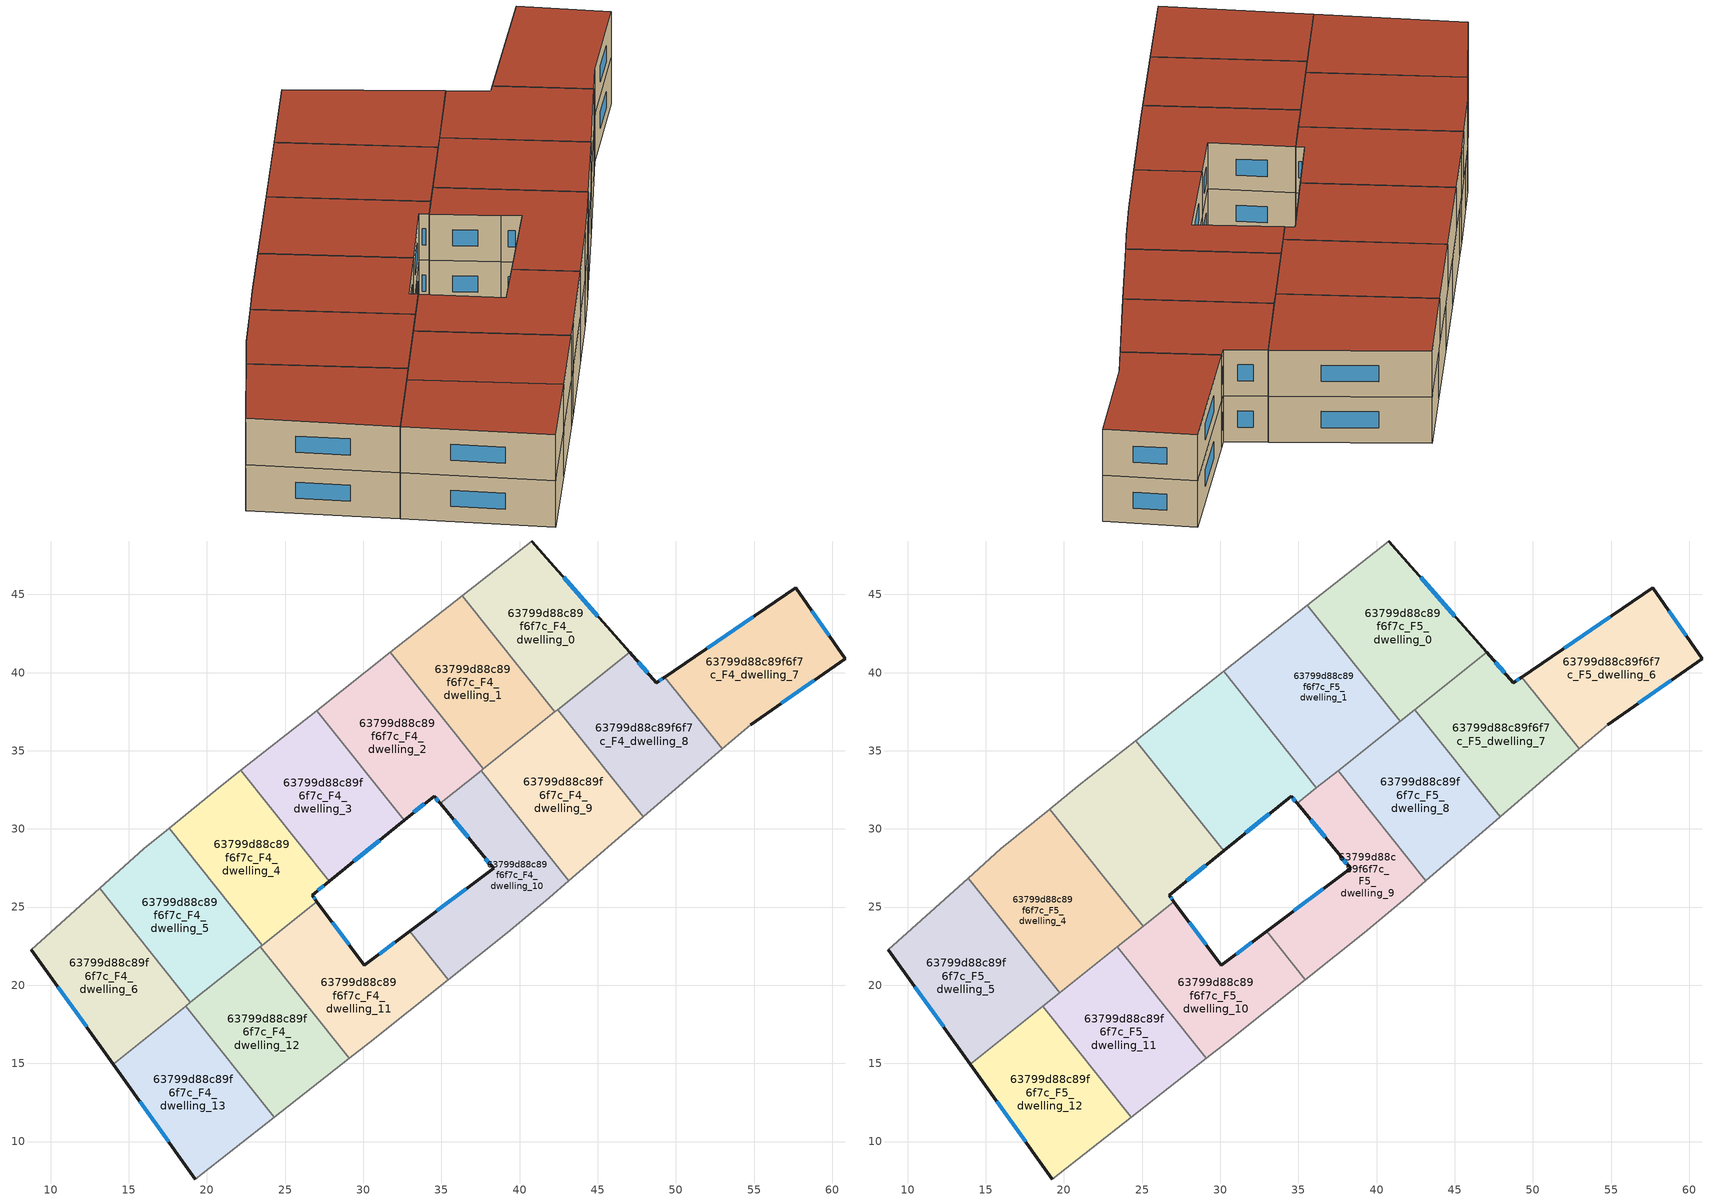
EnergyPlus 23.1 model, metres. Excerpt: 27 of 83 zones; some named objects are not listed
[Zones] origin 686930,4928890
63799d88c89f6f7c_F4_dwelling_0
 floor to 63799d88c89f6f7c_F3_dwelling_0 (EU_floor_Construction): 40.78,48.42 47.04,41.3 42.27,37.49 36.34,44.92 z12
 wall outside (EU_wall_Construction): 47.04,41.3 40.78,48.42 z12:15
 wall to 63799d88c89f6f7c_F4_dwelling_1 (EU_wall_Construction): 36.34,44.92 42.27,37.49 z12:15
 wall adiabatic (EU_wall_Construction): 40.78,48.42 36.34,44.92 z12:15
 wall to 63799d88c89f6f7c_F4_dwelling_8 (EU_wall_Construction): 42.44,37.63 47.04,41.3 z12:15
 wall to 63799d88c89f6f7c_F4_dwelling_9 (EU_wall_Construction): 42.27,37.49 42.44,37.63 z12:15
 window (EU_Window_Construction): 45,43.62 42.82,46.11 z12.98:14.02
63799d88c89f6f7c_F4_dwelling_1
 floor to 63799d88c89f6f7c_F3_dwelling_1 (EU_floor_Construction): 36.34,44.92 42.27,37.49 37.68,33.84 31.74,41.29 z12
 wall to 63799d88c89f6f7c_F4_dwelling_2 (EU_wall_Construction): 31.74,41.29 37.68,33.84 z12:15
 wall adiabatic (EU_wall_Construction): 36.34,44.92 31.74,41.29 z12:15
 wall to 63799d88c89f6f7c_F4_dwelling_9 (EU_wall_Construction): 37.68,33.84 42.27,37.49 z12:15
63799d88c89f6f7c_F4_dwelling_10
 floor to 63799d88c89f6f7c_F3_dwelling_10 (EU_floor_Construction): 37.54,33.72 43.16,26.67 41.89,25.58 39.21,23.35 35.44,20.35 32.97,23.45 38.34,27.48 37.57,28.4 34.91,31.63 z12
 wall outside (EU_wall_Construction): 34.91,31.63 37.57,28.4 38.34,27.48 32.97,23.45 z12:15
 wall to 63799d88c89f6f7c_F4_dwelling_9 (EU_wall_Construction): 43.16,26.67 37.54,33.72 z12:15
 wall adiabatic (EU_wall_Construction): 35.44,20.35 39.21,23.35 41.89,25.58 43.16,26.67 z12:15
 wall to 63799d88c89f6f7c_F4_dwelling_11 (EU_wall_Construction): 32.97,23.45 35.44,20.35 z12:15
 wall to 63799d88c89f6f7c_F4_dwelling_2 (EU_wall_Construction): 37.54,33.72 34.91,31.63 z12:15
 window (EU_Window_Construction): 36.59,26.17 34.72,24.76 / 37.82,28.1 38.09,27.78 / 35.78,30.58 36.7,29.45 z12.98:14.02
63799d88c89f6f7c_F4_dwelling_11
 floor to 63799d88c89f6f7c_F3_dwelling_11 (EU_floor_Construction): 32.97,23.45 35.44,20.35 30.38,16.31 29.11,15.32 23.42,22.47 27.04,25.35 30.08,21.27 z12
 wall outside (EU_wall_Construction): 32.97,23.45 30.08,21.27 27.04,25.35 z12:15
 wall adiabatic (EU_wall_Construction): 29.11,15.32 30.38,16.31 35.44,20.35 z12:15
 wall to 63799d88c89f6f7c_F4_dwelling_12 (EU_wall_Construction): 23.42,22.47 29.11,15.32 z12:15
 wall to 63799d88c89f6f7c_F4_dwelling_4 (EU_wall_Construction): 27.04,25.35 23.54,22.57 z12:15
 wall to 63799d88c89f6f7c_F4_dwelling_5 (EU_wall_Construction): 23.54,22.57 23.42,22.47 z12:15
 window (EU_Window_Construction): 29.09,22.6 28.03,24.03 / 32.03,22.74 31.02,21.98 z12.98:14.02
63799d88c89f6f7c_F4_dwelling_12
 floor to 63799d88c89f6f7c_F3_dwelling_12 (EU_floor_Construction): 23.42,22.47 29.11,15.32 24.29,11.55 18.63,18.65 z12
 wall adiabatic (EU_wall_Construction): 24.29,11.55 29.11,15.32 z12:15
 wall to 63799d88c89f6f7c_F4_dwelling_13 (EU_wall_Construction): 18.63,18.65 24.29,11.55 z12:15
 wall to 63799d88c89f6f7c_F4_dwelling_5 (EU_wall_Construction): 23.42,22.47 18.94,18.9 z12:15
 wall to 63799d88c89f6f7c_F4_dwelling_6 (EU_wall_Construction): 18.94,18.9 18.63,18.65 z12:15
63799d88c89f6f7c_F4_dwelling_13
 floor to 63799d88c89f6f7c_F3_dwelling_13 (EU_floor_Construction): 18.63,18.65 24.29,11.55 19.26,7.6 14,14.96 z12
 wall outside (EU_wall_Construction): 14,14.96 19.26,7.6 z12:15
 wall adiabatic (EU_wall_Construction): 19.26,7.6 24.29,11.55 z12:15
 wall to 63799d88c89f6f7c_F4_dwelling_6 (EU_wall_Construction): 18.63,18.65 14,14.96 z12:15
 window (EU_Window_Construction): 15.71,12.56 17.55,9.99 z12.98:14.02
63799d88c89f6f7c_F4_dwelling_2
 floor to 63799d88c89f6f7c_F3_dwelling_2 (EU_floor_Construction): 31.74,41.29 37.68,33.84 34.91,31.63 34.53,32.1 32.63,30.56 27.03,37.58 z12
 wall outside (EU_wall_Construction): 32.63,30.56 34.53,32.1 34.91,31.63 z12:15
 wall to 63799d88c89f6f7c_F4_dwelling_3 (EU_wall_Construction): 27.03,37.58 32.63,30.56 z12:15
 wall adiabatic (EU_wall_Construction): 31.74,41.29 27.03,37.58 z12:15
 wall to 63799d88c89f6f7c_F4_dwelling_9 (EU_wall_Construction): 37.54,33.72 37.68,33.84 z12:15
 window (EU_Window_Construction): 34.65,31.95 34.79,31.78 / 33.24,31.06 33.91,31.6 z12.98:14.02
63799d88c89f6f7c_F4_dwelling_3
 floor to 63799d88c89f6f7c_F3_dwelling_3 (EU_floor_Construction): 27.03,37.58 32.63,30.56 27.82,26.66 22.18,33.74 z12
 wall outside (EU_wall_Construction): 27.82,26.66 32.63,30.56 z12:15
 wall to 63799d88c89f6f7c_F4_dwelling_4 (EU_wall_Construction): 22.18,33.74 27.82,26.66 z12:15
 wall adiabatic (EU_wall_Construction): 27.03,37.58 22.18,33.74 z12:15
 window (EU_Window_Construction): 29.38,27.93 31.06,29.29 z12.98:14.02
 ceiling adiabatic (EU_roof_Construction): 32.63,30.56 27.03,37.58 22.18,33.74 24.6,35.66 30.22,28.61 z15
63799d88c89f6f7c_F4_dwelling_4
 floor to 63799d88c89f6f7c_F3_dwelling_4 (EU_floor_Construction): 22.18,33.74 27.82,26.66 26.73,25.77 27.04,25.35 23.55,22.57 17.58,30.05 20.92,32.75 z12
 wall outside (EU_wall_Construction): 27.04,25.35 26.73,25.77 27.82,26.66 z12:15
 wall to 63799d88c89f6f7c_F4_dwelling_5 (EU_wall_Construction): 17.58,30.05 23.55,22.57 z12:15
 wall adiabatic (EU_wall_Construction): 22.18,33.74 20.92,32.75 17.58,30.05 z12:15
 window (EU_Window_Construction): 27.08,26.06 27.47,26.37 / 26.94,25.49 26.83,25.64 z12.98:14.02
63799d88c89f6f7c_F4_dwelling_5
 floor to 63799d88c89f6f7c_F3_dwelling_5 (EU_floor_Construction): 17.58,30.05 23.55,22.57 18.94,18.9 13.13,26.2 15.95,28.72 z12
 wall to 63799d88c89f6f7c_F4_dwelling_6 (EU_wall_Construction): 13.13,26.2 18.94,18.9 z12:15
 wall adiabatic (EU_wall_Construction): 17.58,30.05 15.95,28.72 13.13,26.2 z12:15
63799d88c89f6f7c_F4_dwelling_6
 floor to 63799d88c89f6f7c_F3_dwelling_6 (EU_floor_Construction): 13.13,26.2 18.94,18.9 14,14.96 8.76,22.28 z12
 wall outside (EU_wall_Construction): 8.76,22.28 14,14.96 z12:15
 wall adiabatic (EU_wall_Construction): 13.13,26.2 8.76,22.28 z12:15
 window (EU_Window_Construction): 10.46,19.9 12.29,17.34 z12.98:14.02
63799d88c89f6f7c_F4_dwelling_7
 floor to 63799d88c89f6f7c_F3_dwelling_7 (EU_floor_Construction): 57.68,45.42 60.84,40.88 54.78,36.68 52.96,35.12 49.3,39.72 z12
 wall outside (EU_wall_Construction): 54.78,36.68 60.84,40.88 57.68,45.42 49.3,39.72 z12:15
 wall adiabatic (EU_wall_Construction): 52.96,35.12 54.78,36.68 z12:15
 wall to 63799d88c89f6f7c_F4_dwelling_8 (EU_wall_Construction): 49.3,39.72 52.96,35.12 z12:15
 window (EU_Window_Construction): 54.95,43.57 52.02,41.57 / 59.81,42.36 58.71,43.94 / 56.75,38.05 58.87,39.52 z12.98:14.02
63799d88c89f6f7c_F4_dwelling_8
 floor to 63799d88c89f6f7c_F3_dwelling_8 (EU_floor_Construction): 49.3,39.72 52.96,35.12 47.91,30.77 42.44,37.63 47.04,41.3 48.76,39.35 z12
 wall outside (EU_wall_Construction): 49.3,39.72 48.76,39.35 47.04,41.3 z12:15
 wall adiabatic (EU_wall_Construction): 47.91,30.77 52.96,35.12 z12:15
 wall to 63799d88c89f6f7c_F4_dwelling_9 (EU_wall_Construction): 42.44,37.63 47.91,30.77 z12:15
 window (EU_Window_Construction): 48.2,39.99 47.6,40.67 / 49.12,39.6 48.93,39.47 z12.98:14.02
63799d88c89f6f7c_F4_dwelling_9
 floor to 63799d88c89f6f7c_F3_dwelling_9 (EU_floor_Construction): 42.44,37.63 47.91,30.77 43.16,26.67 37.54,33.72 z12
 wall adiabatic (EU_wall_Construction): 43.16,26.67 47.91,30.77 z12:15
63799d88c89f6f7c_F5_dwelling_0
 floor to 63799d88c89f6f7c_F4_dwelling_0 (EU_floor_Construction): 40.78,48.42 47.04,41.3 42.27,37.49 36.34,44.92 z15
 floor to 63799d88c89f6f7c_F4_dwelling_1 (EU_floor_Construction): 36.34,44.92 42.27,37.49 41.5,36.88 35.57,44.32 z15
 wall outside (EU_wall_Construction): 47.04,41.3 40.78,48.42 z15:18
 wall to 63799d88c89f6f7c_F5_dwelling_1 (EU_wall_Construction): 35.57,44.32 41.5,36.88 z15:18
 wall adiabatic (EU_wall_Construction): 40.78,48.42 35.57,44.32 z15:18
 wall to 63799d88c89f6f7c_F5_dwelling_7 (EU_wall_Construction): 42.44,37.63 47.04,41.3 z15:18
 wall to 63799d88c89f6f7c_F5_dwelling_8 (EU_wall_Construction): 41.5,36.88 42.44,37.63 z15:18
 window (EU_Window_Construction): 45,43.62 42.82,46.11 z15.98:17.02
 roof outside (EU_roof_Construction): 47.04,41.3 40.78,48.42 35.57,44.32 41.5,36.88 z18
63799d88c89f6f7c_F5_dwelling_1
 floor to 63799d88c89f6f7c_F4_dwelling_1 (EU_floor_Construction): 35.57,44.32 41.5,36.88 37.68,33.84 31.74,41.29 z15
 floor to 63799d88c89f6f7c_F4_dwelling_2 (EU_floor_Construction): 31.74,41.29 37.68,33.84 36.16,32.62 30.21,40.08 z15
 wall to 63799d88c89f6f7c_F5_dwelling_2 (EU_wall_Construction): 30.21,40.08 36.16,32.62 z15:18
 wall adiabatic (EU_wall_Construction): 35.57,44.32 30.21,40.08 z15:18
 wall to 63799d88c89f6f7c_F5_dwelling_8 (EU_wall_Construction): 37.54,33.72 41.5,36.88 z15:18
 wall to 63799d88c89f6f7c_F5_dwelling_9 (EU_wall_Construction): 36.16,32.62 37.54,33.72 z15:18
 roof outside (EU_roof_Construction): 41.5,36.88 35.57,44.32 30.21,40.08 36.16,32.62 z18
63799d88c89f6f7c_F5_dwelling_10
 floor to 63799d88c89f6f7c_F4_dwelling_11 (EU_floor_Construction): 32.97,23.45 35.44,20.35 30.38,16.31 29.11,15.32 23.42,22.47 27.04,25.35 30.08,21.27 z15
 wall outside (EU_wall_Construction): 32.97,23.45 30.08,21.27 27.04,25.35 z15:18
 wall to 63799d88c89f6f7c_F5_dwelling_9 (EU_wall_Construction): 35.44,20.35 32.97,23.45 z15:18
 wall adiabatic (EU_wall_Construction): 29.11,15.32 30.38,16.31 35.44,20.35 z15:18
 wall to 63799d88c89f6f7c_F5_dwelling_11 (EU_wall_Construction): 23.42,22.47 29.11,15.32 z15:18
 wall to 63799d88c89f6f7c_F5_dwelling_3 (EU_wall_Construction): 27.04,25.35 25.06,23.78 z15:18
 wall to 63799d88c89f6f7c_F5_dwelling_4 (EU_wall_Construction): 25.06,23.78 23.42,22.47 z15:18
 window (EU_Window_Construction): 29.09,22.6 28.03,24.03 / 32.03,22.74 31.02,21.98 z15.98:17.02
 roof outside (EU_roof_Construction): 35.44,20.35 32.97,23.45 30.08,21.27 27.04,25.35 23.42,22.47 29.11,15.32 30.38,16.31 z18
63799d88c89f6f7c_F5_dwelling_11
 floor to 63799d88c89f6f7c_F4_dwelling_12 (EU_floor_Construction): 23.42,22.47 29.11,15.32 24.29,11.55 18.63,18.65 z15
 wall adiabatic (EU_wall_Construction): 24.29,11.55 29.11,15.32 z15:18
 wall to 63799d88c89f6f7c_F5_dwelling_12 (EU_wall_Construction): 18.63,18.65 24.29,11.55 z15:18
 wall to 63799d88c89f6f7c_F5_dwelling_4 (EU_wall_Construction): 23.42,22.47 19.72,19.52 z15:18
 wall to 63799d88c89f6f7c_F5_dwelling_5 (EU_wall_Construction): 19.72,19.52 18.63,18.65 z15:18
 roof outside (EU_roof_Construction): 29.11,15.32 23.42,22.47 18.63,18.65 24.29,11.55 z18
63799d88c89f6f7c_F5_dwelling_12
 floor to 63799d88c89f6f7c_F4_dwelling_13 (EU_floor_Construction): 18.63,18.65 24.29,11.55 19.26,7.6 14,14.96 z15
 wall outside (EU_wall_Construction): 14,14.96 19.26,7.6 z15:18
 wall adiabatic (EU_wall_Construction): 19.26,7.6 24.29,11.55 z15:18
 wall to 63799d88c89f6f7c_F5_dwelling_5 (EU_wall_Construction): 18.63,18.65 14,14.96 z15:18
 window (EU_Window_Construction): 15.71,12.56 17.55,9.99 z15.98:17.02
 roof outside (EU_roof_Construction): 24.29,11.55 18.63,18.65 14,14.96 19.26,7.6 z18
63799d88c89f6f7c_F5_dwelling_2
 floor to 63799d88c89f6f7c_F4_dwelling_2 (EU_floor_Construction): 30.21,40.08 36.16,32.62 34.91,31.63 34.53,32.1 32.63,30.56 27.03,37.58 z15
 floor adiabatic (EU_floor_Construction): 27.03,37.58 32.63,30.56 30.22,28.61 24.6,35.66 z15
 wall outside (EU_wall_Construction): 30.22,28.61 34.53,32.1 34.91,31.63 z15:18
 wall to 63799d88c89f6f7c_F5_dwelling_3 (EU_wall_Construction): 24.6,35.66 30.22,28.61 z15:18
 wall adiabatic (EU_wall_Construction): 30.21,40.08 24.6,35.66 z15:18
 wall to 63799d88c89f6f7c_F5_dwelling_9 (EU_wall_Construction): 34.91,31.63 36.16,32.62 z15:18
 window (EU_Window_Construction): 34.65,31.95 34.79,31.78 / 31.62,29.74 33.13,30.96 z15.98:17.02
 roof outside (EU_roof_Construction): 34.91,31.63 36.16,32.62 30.21,40.08 24.6,35.66 30.22,28.61 34.53,32.1 z18
63799d88c89f6f7c_F5_dwelling_3
 floor to 63799d88c89f6f7c_F4_dwelling_4 (EU_floor_Construction): 22.18,33.74 27.82,26.66 26.73,25.77 27.04,25.35 25.06,23.78 19.09,31.27 20.92,32.75 z15
 floor to 63799d88c89f6f7c_F4_dwelling_3 (EU_floor_Construction): 24.6,35.66 30.22,28.61 27.82,26.66 22.18,33.74 z15
 wall outside (EU_wall_Construction): 27.04,25.35 26.73,25.77 30.22,28.61 z15:18
 wall to 63799d88c89f6f7c_F5_dwelling_4 (EU_wall_Construction): 19.09,31.27 25.06,23.78 z15:18
 wall adiabatic (EU_wall_Construction): 24.6,35.66 20.92,32.75 19.09,31.27 z15:18
 window (EU_Window_Construction): 27.86,26.69 29.08,27.68 / 26.94,25.49 26.83,25.64 z15.98:17.02
 roof outside (EU_roof_Construction): 27.04,25.35 26.73,25.77 30.22,28.61 24.6,35.66 20.92,32.75 19.09,31.27 25.06,23.78 z18
63799d88c89f6f7c_F5_dwelling_4
 floor to 63799d88c89f6f7c_F4_dwelling_5 (EU_floor_Construction): 17.58,30.05 23.55,22.57 19.72,19.52 13.87,26.86 15.95,28.72 z15
 floor to 63799d88c89f6f7c_F4_dwelling_4 (EU_floor_Construction): 19.09,31.27 25.06,23.78 23.55,22.57 17.58,30.05 z15
 wall to 63799d88c89f6f7c_F5_dwelling_5 (EU_wall_Construction): 13.87,26.86 19.72,19.52 z15:18
 wall adiabatic (EU_wall_Construction): 19.09,31.27 15.95,28.72 13.87,26.86 z15:18
 roof outside (EU_roof_Construction): 25.06,23.78 19.09,31.27 15.95,28.72 13.87,26.86 19.72,19.52 z18
63799d88c89f6f7c_F5_dwelling_5
 floor to 63799d88c89f6f7c_F4_dwelling_5 (EU_floor_Construction): 13.87,26.86 19.72,19.52 18.94,18.9 13.13,26.2 z15
 floor to 63799d88c89f6f7c_F4_dwelling_6 (EU_floor_Construction): 13.13,26.2 18.94,18.9 14,14.96 8.76,22.28 z15
 wall outside (EU_wall_Construction): 8.76,22.28 14,14.96 z15:18
 wall adiabatic (EU_wall_Construction): 13.87,26.86 8.76,22.28 z15:18
 window (EU_Window_Construction): 10.46,19.9 12.29,17.34 z15.98:17.02
 roof outside (EU_roof_Construction): 19.72,19.52 13.87,26.86 8.76,22.28 14,14.96 z18
63799d88c89f6f7c_F5_dwelling_6
 floor to 63799d88c89f6f7c_F4_dwelling_7 (EU_floor_Construction): 57.68,45.42 60.84,40.88 54.78,36.68 52.96,35.12 49.3,39.72 z15
 wall outside (EU_wall_Construction): 54.78,36.68 60.84,40.88 57.68,45.42 49.3,39.72 z15:18
 wall adiabatic (EU_wall_Construction): 52.96,35.12 54.78,36.68 z15:18
 wall to 63799d88c89f6f7c_F5_dwelling_7 (EU_wall_Construction): 49.3,39.72 52.96,35.12 z15:18
 window (EU_Window_Construction): 54.95,43.57 52.02,41.57 / 59.81,42.36 58.71,43.94 / 56.75,38.05 58.87,39.52 z15.98:17.02
 roof outside (EU_roof_Construction): 60.84,40.88 57.68,45.42 49.3,39.72 52.96,35.12 54.78,36.68 z18
63799d88c89f6f7c_F5_dwelling_7
 floor to 63799d88c89f6f7c_F4_dwelling_8 (EU_floor_Construction): 49.3,39.72 52.96,35.12 47.91,30.77 42.44,37.63 47.04,41.3 48.76,39.35 z15
 wall outside (EU_wall_Construction): 49.3,39.72 48.76,39.35 47.04,41.3 z15:18
 wall adiabatic (EU_wall_Construction): 47.91,30.77 52.96,35.12 z15:18
 wall to 63799d88c89f6f7c_F5_dwelling_8 (EU_wall_Construction): 42.44,37.63 47.91,30.77 z15:18
 window (EU_Window_Construction): 48.2,39.99 47.6,40.67 / 49.12,39.6 48.93,39.47 z15.98:17.02
 roof outside (EU_roof_Construction): 52.96,35.12 49.3,39.72 48.76,39.35 47.04,41.3 42.44,37.63 47.91,30.77 z18
63799d88c89f6f7c_F5_dwelling_8
 floor to 63799d88c89f6f7c_F4_dwelling_9 (EU_floor_Construction): 42.44,37.63 47.91,30.77 43.16,26.67 37.54,33.72 z15
 wall to 63799d88c89f6f7c_F5_dwelling_9 (EU_wall_Construction): 37.54,33.72 43.16,26.67 z15:18
 wall adiabatic (EU_wall_Construction): 43.16,26.67 47.91,30.77 z15:18
 roof outside (EU_roof_Construction): 47.91,30.77 42.44,37.63 37.54,33.72 43.16,26.67 z18
63799d88c89f6f7c_F5_dwelling_9
 floor to 63799d88c89f6f7c_F4_dwelling_10 (EU_floor_Construction): 37.54,33.72 43.16,26.67 41.89,25.58 39.21,23.35 35.44,20.35 32.97,23.45 38.34,27.48 37.57,28.4 34.91,31.63 z15
 wall outside (EU_wall_Construction): 34.91,31.63 37.57,28.4 38.34,27.48 32.97,23.45 z15:18
 wall adiabatic (EU_wall_Construction): 35.44,20.35 39.21,23.35 41.89,25.58 43.16,26.67 z15:18
 window (EU_Window_Construction): 36.59,26.17 34.72,24.76 / 37.82,28.1 38.09,27.78 / 35.78,30.58 36.7,29.45 z15.98:17.02
 roof outside (EU_roof_Construction): 39.21,23.35 41.89,25.58 43.16,26.67 37.54,33.72 34.91,31.63 37.57,28.4 38.34,27.48 32.97,23.45 35.44,20.35 z18
[Building]
EU S2 Campaign: North Axis=0; Terrain=City; Solar Distribution=FullExterior
[Site:Location]
Bologna: Latitude=44.5; Longitude=11.25; Time Zone=1; Elevation=37
[SizingPeriod:WeatherFileDays]
AnnualSizingPeriod: Begin Month=1; Begin Day of Month=1; End Month=12; End Day of Month=31; Day of Week for Start Day=Monday; Use Weather File Daylight Saving Period=No; Use Weather File Rain and Snow Indicators=No
[MATERIAL]
EU_InternalMass_Material: Roughness=MediumRough; Thickness=0.1; Conductivity=1; Density=1800; Specific Heat=900; Thermal Absorptance=0.9; Solar Absorptance=0.7; Visible Absorptance=0.7
[MATERIAL:NOMASS] Roughness=MediumRough; Thermal Absorptance=0.9; Solar Absorptance=0.7; Visible Absorptance=0.7
Name | Thermal Resistance
EU_wall_NoMass | 0.905828
EU_roof_NoMass | 0.37593
EU_floor_NoMass | 0.67114
[WINDOWMATERIAL:SIMPLEGLAZINGSYSTEM]
EU_Window_SimpleGlazing: UFactor=4.52486; Solar Heat Gain Coefficient=0.85; Visible Transmittance=0.85
[CONSTRUCTION]
EU_wall_Construction: EU_wall_NoMass
EU_roof_Construction: EU_roof_NoMass
EU_floor_Construction: EU_floor_NoMass
EU_Window_Construction: EU_Window_SimpleGlazing
EU_InternalMass_Construction: EU_InternalMass_Material
[ZONE] Type=1; Multiplier=1; Ceiling Height=autocalculate; Floor Area=autocalculate; Part of Total Floor Area=Yes
Name | Volume
63799d88c89f6f7c_F4_dwelling_0 | 167.335
63799d88c89f6f7c_F5_dwelling_0 | 195.23
63799d88c89f6f7c_F4_dwelling_1; 63799d88c89f6f7c_F4_dwelling_3; 63799d88c89f6f7c_F4_dwelling_5 | 167.345
63799d88c89f6f7c_F5_dwelling_1 | 195.24
63799d88c89f6f7c_F4_dwelling_10; 63799d88c89f6f7c_F5_dwelling_9 | 167.353
63799d88c89f6f7c_F5_dwelling_10; 63799d88c89f6f7c_F4_dwelling_11; 63799d88c89f6f7c_F5_dwelling_11; 63799d88c89f6f7c_F4_dwelling_12 | 167.34
63799d88c89f6f7c_F5_dwelling_12; 63799d88c89f6f7c_F4_dwelling_13 | 167.35
63799d88c89f6f7c_F4_dwelling_2 | 167.328
63799d88c89f6f7c_F5_dwelling_2 | 195.214
63799d88c89f6f7c_F5_dwelling_3; 63799d88c89f6f7c_F5_dwelling_4 | 195.236
63799d88c89f6f7c_F4_dwelling_4 | 167.347
63799d88c89f6f7c_F5_dwelling_5 | 195.234
63799d88c89f6f7c_F4_dwelling_6 | 167.333
63799d88c89f6f7c_F5_dwelling_6; 63799d88c89f6f7c_F4_dwelling_7 | 167.349
63799d88c89f6f7c_F5_dwelling_7; 63799d88c89f6f7c_F4_dwelling_8 | 167.344
63799d88c89f6f7c_F5_dwelling_8; 63799d88c89f6f7c_F4_dwelling_9 | 167.341
[INTERNALMASS] Construction=EU_InternalMass_Construction
Name | Zone or ZoneList | Surface Area
63799d88c89f6f7c_F4_dwelling_0_EU_InternalMass | 63799d88c89f6f7c_F4_dwelling_0 | 55.7787
63799d88c89f6f7c_F4_dwelling_1_EU_InternalMass | 63799d88c89f6f7c_F4_dwelling_1 | 55.7815
63799d88c89f6f7c_F4_dwelling_2_EU_InternalMass | 63799d88c89f6f7c_F4_dwelling_2 | 55.7757
63799d88c89f6f7c_F4_dwelling_3_EU_InternalMass | 63799d88c89f6f7c_F4_dwelling_3 | 55.7819
63799d88c89f6f7c_F4_dwelling_4_EU_InternalMass | 63799d88c89f6f7c_F4_dwelling_4 | 55.7825
63799d88c89f6f7c_F4_dwelling_5_EU_InternalMass | 63799d88c89f6f7c_F4_dwelling_5 | 55.7815
63799d88c89f6f7c_F4_dwelling_6_EU_InternalMass | 63799d88c89f6f7c_F4_dwelling_6 | 55.7776
63799d88c89f6f7c_F4_dwelling_7_EU_InternalMass | 63799d88c89f6f7c_F4_dwelling_7 | 55.783
63799d88c89f6f7c_F4_dwelling_8_EU_InternalMass | 63799d88c89f6f7c_F4_dwelling_8 | 55.781
63799d88c89f6f7c_F4_dwelling_9_EU_InternalMass | 63799d88c89f6f7c_F4_dwelling_9 | 55.7804
63799d88c89f6f7c_F4_dwelling_10_EU_InternalMass | 63799d88c89f6f7c_F4_dwelling_10 | 55.7839
63799d88c89f6f7c_F4_dwelling_11_EU_InternalMass | 63799d88c89f6f7c_F4_dwelling_11 | 55.7801
63799d88c89f6f7c_F4_dwelling_12_EU_InternalMass | 63799d88c89f6f7c_F4_dwelling_12 | 55.78
63799d88c89f6f7c_F4_dwelling_13_EU_InternalMass | 63799d88c89f6f7c_F4_dwelling_13 | 55.783
63799d88c89f6f7c_F5_dwelling_0_EU_InternalMass | 63799d88c89f6f7c_F5_dwelling_0 | 65.0766
63799d88c89f6f7c_F5_dwelling_1_EU_InternalMass | 63799d88c89f6f7c_F5_dwelling_1 | 65.08
63799d88c89f6f7c_F5_dwelling_2_EU_InternalMass | 63799d88c89f6f7c_F5_dwelling_2 | 65.0714
63799d88c89f6f7c_F5_dwelling_3_EU_InternalMass | 63799d88c89f6f7c_F5_dwelling_3 | 65.0784
63799d88c89f6f7c_F5_dwelling_4_EU_InternalMass | 63799d88c89f6f7c_F5_dwelling_4 | 65.0789
63799d88c89f6f7c_F5_dwelling_5_EU_InternalMass | 63799d88c89f6f7c_F5_dwelling_5 | 65.0781
63799d88c89f6f7c_F5_dwelling_6_EU_InternalMass | 63799d88c89f6f7c_F5_dwelling_6 | 55.783
63799d88c89f6f7c_F5_dwelling_7_EU_InternalMass | 63799d88c89f6f7c_F5_dwelling_7 | 55.781
63799d88c89f6f7c_F5_dwelling_8_EU_InternalMass | 63799d88c89f6f7c_F5_dwelling_8 | 55.7804
63799d88c89f6f7c_F5_dwelling_9_EU_InternalMass | 63799d88c89f6f7c_F5_dwelling_9 | 55.7839
63799d88c89f6f7c_F5_dwelling_10_EU_InternalMass | 63799d88c89f6f7c_F5_dwelling_10 | 55.7801
63799d88c89f6f7c_F5_dwelling_11_EU_InternalMass | 63799d88c89f6f7c_F5_dwelling_11 | 55.78
63799d88c89f6f7c_F5_dwelling_12_EU_InternalMass | 63799d88c89f6f7c_F5_dwelling_12 | 55.783
[OTHEREQUIPMENT] Fuel Type=Electricity; Design Level Calculation Method=Watts/Area; Power per Zone Floor Area=1; Fraction Latent=0; Fraction Radiant=0; Fraction Lost=0; Carbon Dioxide Generation Rate=0; EndUse Subcategory=EU_Step8_InternalGains
Name | Zone or ZoneList or Space or SpaceList | Schedule
EU_Step8_InternalGain_63799d88c89f6f7c_F4_dwelling_0_f000 | 63799d88c89f6f7c_F4_dwelling_0 | EU_Step8_GainSchedule_63799d88c89f6f7c_F4_dwelling_0_f000
EU_Step8_InternalGain_63799d88c89f6f7c_F4_dwelling_1_f000 | 63799d88c89f6f7c_F4_dwelling_1 | EU_Step8_GainSchedule_63799d88c89f6f7c_F4_dwelling_1_f000
EU_Step8_InternalGain_63799d88c89f6f7c_F4_dwelling_2_f000 | 63799d88c89f6f7c_F4_dwelling_2 | EU_Step8_GainSchedule_63799d88c89f6f7c_F4_dwelling_2_f000
EU_Step8_InternalGain_63799d88c89f6f7c_F4_dwelling_3_f000 | 63799d88c89f6f7c_F4_dwelling_3 | EU_Step8_GainSchedule_63799d88c89f6f7c_F4_dwelling_3_f000
EU_Step8_InternalGain_63799d88c89f6f7c_F4_dwelling_4_f000 | 63799d88c89f6f7c_F4_dwelling_4 | EU_Step8_GainSchedule_63799d88c89f6f7c_F4_dwelling_4_f000
EU_Step8_InternalGain_63799d88c89f6f7c_F4_dwelling_5_f000 | 63799d88c89f6f7c_F4_dwelling_5 | EU_Step8_GainSchedule_63799d88c89f6f7c_F4_dwelling_5_f000
EU_Step8_InternalGain_63799d88c89f6f7c_F4_dwelling_6_f000 | 63799d88c89f6f7c_F4_dwelling_6 | EU_Step8_GainSchedule_63799d88c89f6f7c_F4_dwelling_6_f000
EU_Step8_InternalGain_63799d88c89f6f7c_F4_dwelling_7_f000 | 63799d88c89f6f7c_F4_dwelling_7 | EU_Step8_GainSchedule_63799d88c89f6f7c_F4_dwelling_7_f000
EU_Step8_InternalGain_63799d88c89f6f7c_F4_dwelling_8_f000 | 63799d88c89f6f7c_F4_dwelling_8 | EU_Step8_GainSchedule_63799d88c89f6f7c_F4_dwelling_8_f000
EU_Step8_InternalGain_63799d88c89f6f7c_F4_dwelling_9_f000 | 63799d88c89f6f7c_F4_dwelling_9 | EU_Step8_GainSchedule_63799d88c89f6f7c_F4_dwelling_9_f000
EU_Step8_InternalGain_63799d88c89f6f7c_F4_dwelling_10_f000 | 63799d88c89f6f7c_F4_dwelling_10 | EU_Step8_GainSchedule_63799d88c89f6f7c_F4_dwelling_10_f000
EU_Step8_InternalGain_63799d88c89f6f7c_F4_dwelling_11_f000 | 63799d88c89f6f7c_F4_dwelling_11 | EU_Step8_GainSchedule_63799d88c89f6f7c_F4_dwelling_11_f000
EU_Step8_InternalGain_63799d88c89f6f7c_F4_dwelling_12_f000 | 63799d88c89f6f7c_F4_dwelling_12 | EU_Step8_GainSchedule_63799d88c89f6f7c_F4_dwelling_12_f000
EU_Step8_InternalGain_63799d88c89f6f7c_F4_dwelling_13_f000 | 63799d88c89f6f7c_F4_dwelling_13 | EU_Step8_GainSchedule_63799d88c89f6f7c_F4_dwelling_13_f000
EU_Step8_InternalGain_63799d88c89f6f7c_F5_dwelling_0_f000 | 63799d88c89f6f7c_F5_dwelling_0 | EU_Step8_GainSchedule_63799d88c89f6f7c_F5_dwelling_0_f000
EU_Step8_InternalGain_63799d88c89f6f7c_F5_dwelling_1_f000 | 63799d88c89f6f7c_F5_dwelling_1 | EU_Step8_GainSchedule_63799d88c89f6f7c_F5_dwelling_1_f000
EU_Step8_InternalGain_63799d88c89f6f7c_F5_dwelling_2_f000 | 63799d88c89f6f7c_F5_dwelling_2 | EU_Step8_GainSchedule_63799d88c89f6f7c_F5_dwelling_2_f000
EU_Step8_InternalGain_63799d88c89f6f7c_F5_dwelling_3_f000 | 63799d88c89f6f7c_F5_dwelling_3 | EU_Step8_GainSchedule_63799d88c89f6f7c_F5_dwelling_3_f000
EU_Step8_InternalGain_63799d88c89f6f7c_F5_dwelling_4_f000 | 63799d88c89f6f7c_F5_dwelling_4 | EU_Step8_GainSchedule_63799d88c89f6f7c_F5_dwelling_4_f000
EU_Step8_InternalGain_63799d88c89f6f7c_F5_dwelling_5_f000 | 63799d88c89f6f7c_F5_dwelling_5 | EU_Step8_GainSchedule_63799d88c89f6f7c_F5_dwelling_5_f000
EU_Step8_InternalGain_63799d88c89f6f7c_F5_dwelling_6_f000 | 63799d88c89f6f7c_F5_dwelling_6 | EU_Step8_GainSchedule_63799d88c89f6f7c_F5_dwelling_6_f000
EU_Step8_InternalGain_63799d88c89f6f7c_F5_dwelling_7_f000 | 63799d88c89f6f7c_F5_dwelling_7 | EU_Step8_GainSchedule_63799d88c89f6f7c_F5_dwelling_7_f000
EU_Step8_InternalGain_63799d88c89f6f7c_F5_dwelling_8_f000 | 63799d88c89f6f7c_F5_dwelling_8 | EU_Step8_GainSchedule_63799d88c89f6f7c_F5_dwelling_8_f000
EU_Step8_InternalGain_63799d88c89f6f7c_F5_dwelling_9_f000 | 63799d88c89f6f7c_F5_dwelling_9 | EU_Step8_GainSchedule_63799d88c89f6f7c_F5_dwelling_9_f000
EU_Step8_InternalGain_63799d88c89f6f7c_F5_dwelling_10_f000 | 63799d88c89f6f7c_F5_dwelling_10 | EU_Step8_GainSchedule_63799d88c89f6f7c_F5_dwelling_10_f000
EU_Step8_InternalGain_63799d88c89f6f7c_F5_dwelling_11_f000 | 63799d88c89f6f7c_F5_dwelling_11 | EU_Step8_GainSchedule_63799d88c89f6f7c_F5_dwelling_11_f000
EU_Step8_InternalGain_63799d88c89f6f7c_F5_dwelling_12_f000 | 63799d88c89f6f7c_F5_dwelling_12 | EU_Step8_GainSchedule_63799d88c89f6f7c_F5_dwelling_12_f000
[ZONEVENTILATION:DESIGNFLOWRATE] Schedule=EU_AlwaysOn; Design Flow Rate Calculation Method=AirChanges/Hour; Air Changes per Hour=0.73129; Ventilation Type=Natural; Fan Pressure Rise=0; Fan Total Efficiency=1; Constant Term Coefficient=1; Temperature Term Coefficient=0; Velocity Term Coefficient=0; Velocity Squared Term Coefficient=0; Minimum Indoor Temperature=-100; Maximum Indoor Temperature=100; Delta Temperature=-100; Minimum Outdoor Temperature=-100; Maximum Outdoor Temperature=100; Maximum Wind Speed=40
Name | Zone or ZoneList or Space or SpaceList
EU_ConstantAir_63799d88c89f6f7c_F4_dwelling_0 | 63799d88c89f6f7c_F4_dwelling_0
EU_ConstantAir_63799d88c89f6f7c_F4_dwelling_1 | 63799d88c89f6f7c_F4_dwelling_1
EU_ConstantAir_63799d88c89f6f7c_F4_dwelling_2 | 63799d88c89f6f7c_F4_dwelling_2
EU_ConstantAir_63799d88c89f6f7c_F4_dwelling_3 | 63799d88c89f6f7c_F4_dwelling_3
EU_ConstantAir_63799d88c89f6f7c_F4_dwelling_4 | 63799d88c89f6f7c_F4_dwelling_4
EU_ConstantAir_63799d88c89f6f7c_F4_dwelling_5 | 63799d88c89f6f7c_F4_dwelling_5
EU_ConstantAir_63799d88c89f6f7c_F4_dwelling_6 | 63799d88c89f6f7c_F4_dwelling_6
EU_ConstantAir_63799d88c89f6f7c_F4_dwelling_7 | 63799d88c89f6f7c_F4_dwelling_7
EU_ConstantAir_63799d88c89f6f7c_F4_dwelling_8 | 63799d88c89f6f7c_F4_dwelling_8
EU_ConstantAir_63799d88c89f6f7c_F4_dwelling_9 | 63799d88c89f6f7c_F4_dwelling_9
EU_ConstantAir_63799d88c89f6f7c_F4_dwelling_10 | 63799d88c89f6f7c_F4_dwelling_10
EU_ConstantAir_63799d88c89f6f7c_F4_dwelling_11 | 63799d88c89f6f7c_F4_dwelling_11
EU_ConstantAir_63799d88c89f6f7c_F4_dwelling_12 | 63799d88c89f6f7c_F4_dwelling_12
EU_ConstantAir_63799d88c89f6f7c_F4_dwelling_13 | 63799d88c89f6f7c_F4_dwelling_13
EU_ConstantAir_63799d88c89f6f7c_F5_dwelling_0 | 63799d88c89f6f7c_F5_dwelling_0
EU_ConstantAir_63799d88c89f6f7c_F5_dwelling_1 | 63799d88c89f6f7c_F5_dwelling_1
EU_ConstantAir_63799d88c89f6f7c_F5_dwelling_2 | 63799d88c89f6f7c_F5_dwelling_2
EU_ConstantAir_63799d88c89f6f7c_F5_dwelling_3 | 63799d88c89f6f7c_F5_dwelling_3
EU_ConstantAir_63799d88c89f6f7c_F5_dwelling_4 | 63799d88c89f6f7c_F5_dwelling_4
EU_ConstantAir_63799d88c89f6f7c_F5_dwelling_5 | 63799d88c89f6f7c_F5_dwelling_5
EU_ConstantAir_63799d88c89f6f7c_F5_dwelling_6 | 63799d88c89f6f7c_F5_dwelling_6
EU_ConstantAir_63799d88c89f6f7c_F5_dwelling_7 | 63799d88c89f6f7c_F5_dwelling_7
EU_ConstantAir_63799d88c89f6f7c_F5_dwelling_8 | 63799d88c89f6f7c_F5_dwelling_8
EU_ConstantAir_63799d88c89f6f7c_F5_dwelling_9 | 63799d88c89f6f7c_F5_dwelling_9
EU_ConstantAir_63799d88c89f6f7c_F5_dwelling_10 | 63799d88c89f6f7c_F5_dwelling_10
EU_ConstantAir_63799d88c89f6f7c_F5_dwelling_11 | 63799d88c89f6f7c_F5_dwelling_11
EU_ConstantAir_63799d88c89f6f7c_F5_dwelling_12 | 63799d88c89f6f7c_F5_dwelling_12
[HVACTEMPLATE:ZONE:IDEALLOADSAIRSYSTEM] System Availability Schedule=EU_AlwaysOn; Maximum Heating Supply Air Temperature=50; Minimum Cooling Supply Air Temperature=13; Maximum Heating Supply Air Humidity Ratio=0.0156; Minimum Cooling Supply Air Humidity Ratio=0.0077; Heating Limit=NoLimit; Cooling Limit=NoLimit; Heating Availability Schedule=EU_AlwaysOn; Cooling Availability Schedule=EU_CoolingOff; Dehumidification Control Type=ConstantSensibleHeatRatio; Cooling Sensible Heat Ratio=0.7; Dehumidification Setpoint=60; Humidification Control Type=None; Humidification Setpoint=30; Outdoor Air Method=None; Outdoor Air Flow Rate per Person=0.00944; Outdoor Air Flow Rate per Zone Floor Area=0; Outdoor Air Flow Rate per Zone=0; Demand Controlled Ventilation Type=None; Outdoor Air Economizer Type=NoEconomizer; Heat Recovery Type=None; Sensible Heat Recovery Effectiveness=0.7; Latent Heat Recovery Effectiveness=0.65
Name | Template Thermostat
63799d88c89f6f7c_F4_dwelling_0 | EU_HeatOnly_63799d88c89f6f7c_F4_dwelling_0
63799d88c89f6f7c_F4_dwelling_1 | EU_HeatOnly_63799d88c89f6f7c_F4_dwelling_1
63799d88c89f6f7c_F4_dwelling_2 | EU_HeatOnly_63799d88c89f6f7c_F4_dwelling_2
63799d88c89f6f7c_F4_dwelling_3 | EU_HeatOnly_63799d88c89f6f7c_F4_dwelling_3
63799d88c89f6f7c_F4_dwelling_4 | EU_HeatOnly_63799d88c89f6f7c_F4_dwelling_4
63799d88c89f6f7c_F4_dwelling_5 | EU_HeatOnly_63799d88c89f6f7c_F4_dwelling_5
63799d88c89f6f7c_F4_dwelling_6 | EU_HeatOnly_63799d88c89f6f7c_F4_dwelling_6
63799d88c89f6f7c_F4_dwelling_7 | EU_HeatOnly_63799d88c89f6f7c_F4_dwelling_7
63799d88c89f6f7c_F4_dwelling_8 | EU_HeatOnly_63799d88c89f6f7c_F4_dwelling_8
63799d88c89f6f7c_F4_dwelling_9 | EU_HeatOnly_63799d88c89f6f7c_F4_dwelling_9
63799d88c89f6f7c_F4_dwelling_10 | EU_HeatOnly_63799d88c89f6f7c_F4_dwelling_10
63799d88c89f6f7c_F4_dwelling_11 | EU_HeatOnly_63799d88c89f6f7c_F4_dwelling_11
63799d88c89f6f7c_F4_dwelling_12 | EU_HeatOnly_63799d88c89f6f7c_F4_dwelling_12
63799d88c89f6f7c_F4_dwelling_13 | EU_HeatOnly_63799d88c89f6f7c_F4_dwelling_13
63799d88c89f6f7c_F5_dwelling_0 | EU_HeatOnly_63799d88c89f6f7c_F5_dwelling_0
63799d88c89f6f7c_F5_dwelling_1 | EU_HeatOnly_63799d88c89f6f7c_F5_dwelling_1
63799d88c89f6f7c_F5_dwelling_2 | EU_HeatOnly_63799d88c89f6f7c_F5_dwelling_2
63799d88c89f6f7c_F5_dwelling_3 | EU_HeatOnly_63799d88c89f6f7c_F5_dwelling_3
63799d88c89f6f7c_F5_dwelling_4 | EU_HeatOnly_63799d88c89f6f7c_F5_dwelling_4
63799d88c89f6f7c_F5_dwelling_5 | EU_HeatOnly_63799d88c89f6f7c_F5_dwelling_5
63799d88c89f6f7c_F5_dwelling_6 | EU_HeatOnly_63799d88c89f6f7c_F5_dwelling_6
63799d88c89f6f7c_F5_dwelling_7 | EU_HeatOnly_63799d88c89f6f7c_F5_dwelling_7
63799d88c89f6f7c_F5_dwelling_8 | EU_HeatOnly_63799d88c89f6f7c_F5_dwelling_8
63799d88c89f6f7c_F5_dwelling_9 | EU_HeatOnly_63799d88c89f6f7c_F5_dwelling_9
63799d88c89f6f7c_F5_dwelling_10 | EU_HeatOnly_63799d88c89f6f7c_F5_dwelling_10
63799d88c89f6f7c_F5_dwelling_11 | EU_HeatOnly_63799d88c89f6f7c_F5_dwelling_11
63799d88c89f6f7c_F5_dwelling_12 | EU_HeatOnly_63799d88c89f6f7c_F5_dwelling_12
[SIZING:ZONE] Zone Cooling Design Supply Air Temperature Input Method=SupplyAirTemperature; Zone Cooling Design Supply Air Temperature=13; Zone Heating Design Supply Air Temperature Input Method=SupplyAirTemperature; Zone Heating Design Supply Air Temperature=50; Zone Cooling Design Supply Air Humidity Ratio=0.008; Zone Heating Design Supply Air Humidity Ratio=0.008; Cooling Design Air Flow Method=DesignDay; Cooling Design Air Flow Rate=0; Cooling Minimum Air Flow per Zone Floor Area=0.000762; Cooling Minimum Air Flow=0; Cooling Minimum Air Flow Fraction=0.2; Heating Design Air Flow Method=DesignDay; Heating Design Air Flow Rate=0; Heating Maximum Air Flow per Zone Floor Area=0.002032; Heating Maximum Air Flow=0.141576; Heating Maximum Air Flow Fraction=0.3; Account for Dedicated Outdoor Air System=No; Dedicated Outdoor Air System Control Strategy=NeutralSupplyAir; Dedicated Outdoor Air Low Setpoint Temperature for Design=autosize; Dedicated Outdoor Air High Setpoint Temperature for Design=autosize; Zone Load Sizing Method=Sensible Load Only No Latent Load; Zone Latent Cooling Design Supply Air Humidity Ratio Input Method=HumidityRatioDifference; Zone Cooling Design Supply Air Humidity Ratio Difference=0.005; Zone Latent Heating Design Supply Air Humidity Ratio Input Method=HumidityRatioDifference; Zone Humidification Design Supply Air Humidity Ratio Difference=0.005
63799d88c89f6f7c_F4_dwelling_0; 63799d88c89f6f7c_F4_dwelling_1; 63799d88c89f6f7c_F4_dwelling_2; 63799d88c89f6f7c_F4_dwelling_3; 63799d88c89f6f7c_F4_dwelling_4; 63799d88c89f6f7c_F4_dwelling_5; 63799d88c89f6f7c_F4_dwelling_6; 63799d88c89f6f7c_F4_dwelling_7; 63799d88c89f6f7c_F4_dwelling_8; 63799d88c89f6f7c_F4_dwelling_9; 63799d88c89f6f7c_F4_dwelling_10; 63799d88c89f6f7c_F4_dwelling_11; 63799d88c89f6f7c_F4_dwelling_12; 63799d88c89f6f7c_F4_dwelling_13; 63799d88c89f6f7c_F5_dwelling_0; 63799d88c89f6f7c_F5_dwelling_1; 63799d88c89f6f7c_F5_dwelling_2; 63799d88c89f6f7c_F5_dwelling_3; 63799d88c89f6f7c_F5_dwelling_4; 63799d88c89f6f7c_F5_dwelling_5; 63799d88c89f6f7c_F5_dwelling_6; 63799d88c89f6f7c_F5_dwelling_7; 63799d88c89f6f7c_F5_dwelling_8; 63799d88c89f6f7c_F5_dwelling_9; 63799d88c89f6f7c_F5_dwelling_10; 63799d88c89f6f7c_F5_dwelling_11; 63799d88c89f6f7c_F5_dwelling_12
[SCHEDULE:CONSTANT]
Name | Hourly Value
EU_AlwaysOn | 1
EU_CoolingOff | 0
[SCHEDULE:FILE] Column Number=1; Rows to Skip at Top=0; Number of Hours of Data=8760; Column Separator=Comma; Interpolate to Timestep=No; Minutes per Item=60; Adjust Schedule for Daylight Savings=Yes
Name | File
EU_Step8_GainSchedule_63799d88c89f6f7c_F4_dwelling_0_f000 | ../../schedules/63799d88c89f6f7c/63799d88c89f6f7c_F4_dwelling_0_f000_gain.csv
EU_Step8_GainSchedule_63799d88c89f6f7c_F4_dwelling_1_f000 | ../../schedules/63799d88c89f6f7c/63799d88c89f6f7c_F4_dwelling_1_f000_gain.csv
EU_Step8_GainSchedule_63799d88c89f6f7c_F4_dwelling_2_f000 | ../../schedules/63799d88c89f6f7c/63799d88c89f6f7c_F4_dwelling_2_f000_gain.csv
EU_Step8_GainSchedule_63799d88c89f6f7c_F4_dwelling_3_f000 | ../../schedules/63799d88c89f6f7c/63799d88c89f6f7c_F4_dwelling_3_f000_gain.csv
EU_Step8_GainSchedule_63799d88c89f6f7c_F4_dwelling_4_f000 | ../../schedules/63799d88c89f6f7c/63799d88c89f6f7c_F4_dwelling_4_f000_gain.csv
EU_Step8_GainSchedule_63799d88c89f6f7c_F4_dwelling_5_f000 | ../../schedules/63799d88c89f6f7c/63799d88c89f6f7c_F4_dwelling_5_f000_gain.csv
EU_Step8_GainSchedule_63799d88c89f6f7c_F4_dwelling_6_f000 | ../../schedules/63799d88c89f6f7c/63799d88c89f6f7c_F4_dwelling_6_f000_gain.csv
EU_Step8_GainSchedule_63799d88c89f6f7c_F4_dwelling_7_f000 | ../../schedules/63799d88c89f6f7c/63799d88c89f6f7c_F4_dwelling_7_f000_gain.csv
EU_Step8_GainSchedule_63799d88c89f6f7c_F4_dwelling_8_f000 | ../../schedules/63799d88c89f6f7c/63799d88c89f6f7c_F4_dwelling_8_f000_gain.csv
EU_Step8_GainSchedule_63799d88c89f6f7c_F4_dwelling_9_f000 | ../../schedules/63799d88c89f6f7c/63799d88c89f6f7c_F4_dwelling_9_f000_gain.csv
EU_Step8_GainSchedule_63799d88c89f6f7c_F4_dwelling_10_f000 | ../../schedules/63799d88c89f6f7c/63799d88c89f6f7c_F4_dwelling_10_f000_gain.csv
EU_Step8_GainSchedule_63799d88c89f6f7c_F4_dwelling_11_f000 | ../../schedules/63799d88c89f6f7c/63799d88c89f6f7c_F4_dwelling_11_f000_gain.csv
EU_Step8_GainSchedule_63799d88c89f6f7c_F4_dwelling_12_f000 | ../../schedules/63799d88c89f6f7c/63799d88c89f6f7c_F4_dwelling_12_f000_gain.csv
EU_Step8_GainSchedule_63799d88c89f6f7c_F4_dwelling_13_f000 | ../../schedules/63799d88c89f6f7c/63799d88c89f6f7c_F4_dwelling_13_f000_gain.csv
EU_Step8_GainSchedule_63799d88c89f6f7c_F5_dwelling_0_f000 | ../../schedules/63799d88c89f6f7c/63799d88c89f6f7c_F5_dwelling_0_f000_gain.csv
EU_Step8_GainSchedule_63799d88c89f6f7c_F5_dwelling_1_f000 | ../../schedules/63799d88c89f6f7c/63799d88c89f6f7c_F5_dwelling_1_f000_gain.csv
EU_Step8_GainSchedule_63799d88c89f6f7c_F5_dwelling_2_f000 | ../../schedules/63799d88c89f6f7c/63799d88c89f6f7c_F5_dwelling_2_f000_gain.csv
EU_Step8_GainSchedule_63799d88c89f6f7c_F5_dwelling_3_f000 | ../../schedules/63799d88c89f6f7c/63799d88c89f6f7c_F5_dwelling_3_f000_gain.csv
EU_Step8_GainSchedule_63799d88c89f6f7c_F5_dwelling_4_f000 | ../../schedules/63799d88c89f6f7c/63799d88c89f6f7c_F5_dwelling_4_f000_gain.csv
EU_Step8_GainSchedule_63799d88c89f6f7c_F5_dwelling_5_f000 | ../../schedules/63799d88c89f6f7c/63799d88c89f6f7c_F5_dwelling_5_f000_gain.csv
EU_Step8_GainSchedule_63799d88c89f6f7c_F5_dwelling_6_f000 | ../../schedules/63799d88c89f6f7c/63799d88c89f6f7c_F5_dwelling_6_f000_gain.csv
EU_Step8_GainSchedule_63799d88c89f6f7c_F5_dwelling_7_f000 | ../../schedules/63799d88c89f6f7c/63799d88c89f6f7c_F5_dwelling_7_f000_gain.csv
EU_Step8_GainSchedule_63799d88c89f6f7c_F5_dwelling_8_f000 | ../../schedules/63799d88c89f6f7c/63799d88c89f6f7c_F5_dwelling_8_f000_gain.csv
EU_Step8_GainSchedule_63799d88c89f6f7c_F5_dwelling_9_f000 | ../../schedules/63799d88c89f6f7c/63799d88c89f6f7c_F5_dwelling_9_f000_gain.csv
EU_Step8_GainSchedule_63799d88c89f6f7c_F5_dwelling_10_f000 | ../../schedules/63799d88c89f6f7c/63799d88c89f6f7c_F5_dwelling_10_f000_gain.csv
EU_Step8_GainSchedule_63799d88c89f6f7c_F5_dwelling_11_f000 | ../../schedules/63799d88c89f6f7c/63799d88c89f6f7c_F5_dwelling_11_f000_gain.csv
EU_Step8_GainSchedule_63799d88c89f6f7c_F5_dwelling_12_f000 | ../../schedules/63799d88c89f6f7c/63799d88c89f6f7c_F5_dwelling_12_f000_gain.csv
